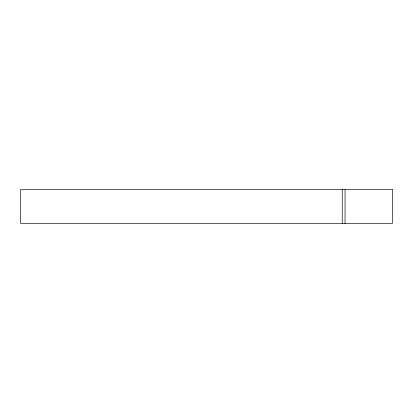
<?xml version="1.0" encoding="UTF-8"?>
<svg xmlns="http://www.w3.org/2000/svg" width="413" height="413" viewBox="0 0 413 413"><rect width="100%" height="100%" fill="white"/><g stroke="black" fill="none" stroke-linecap="round" stroke-linejoin="round"><path stroke-width="0.62" d="M345.036 189.546L345.036 223.454M342.243 189.546L342.243 223.454M392.35 189.546L20.65 189.546L20.65 223.454L392.35 223.454L392.35 189.546"/></g></svg>
